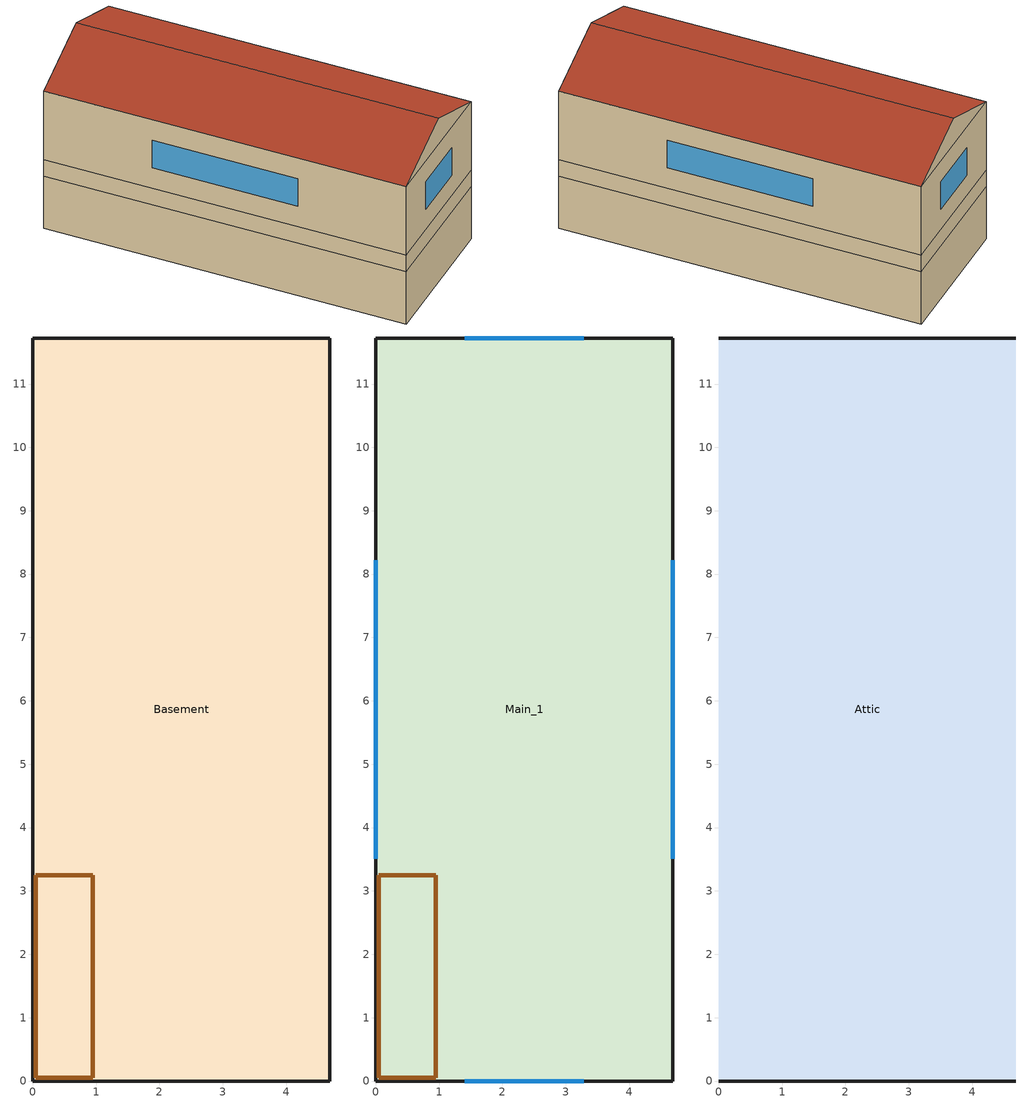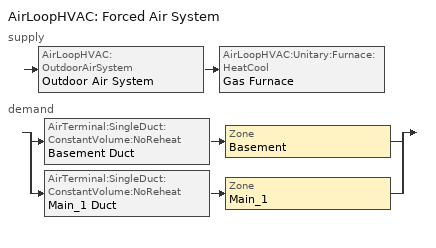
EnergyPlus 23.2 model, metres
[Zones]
Basement
 floor foundation (Bsmt_Slab_Con): 4.69,11.73 4.69,0 0,0 0,11.73 z-1.9
 wall outside (Bsmt_Wall_AG_Con): 0,11.73 0,0 4.69,0 4.69,11.73 0,11.73 z0:0.6
 wall foundation (Bsmt_Wall_Con): 0,11.73 0,0 4.69,0 4.69,11.73 0,11.73 z-1.9:0
 door inside (Int_Ceiling_Con): 0.05,3.25 0.05,0.05 0.95,0.05 0.95,3.25 z0.6
Main_1
 floor to Basement (Int_Floor_Con): 4.69,11.73 4.69,0 0,0 0,11.73 z0.6
 wall outside (Ext_Wall_Con): 0,11.73 0,0 4.69,0 4.69,11.73 0,11.73 z0.6:3.1
 window (South_Glz_Con): 1.4,0 3.29,0 z1.35:2.35
 window (North_Glz_Con): 3.29,11.73 1.4,11.73 z1.35:2.35
 window (East_Glz_Con): 4.69,3.51 4.69,8.22 z1.35:2.35
 window (West_Glz_Con): 0,8.22 0,3.51 z1.35:2.35
Attic
 floor to Main_1 (Attic_Floor_Con): 4.69,11.73 4.69,0 0,0 0,11.73 z3.1
 wall outside (Attic_Gable_Con): 2.35,0,4.05 0,0,3.1 4.69,0,3.1; 2.35,11.73,4.05 4.69,11.73,3.1 0,11.73,3.1
 roof outside (Attic_Roof_Con): 2.35,11.73,4.05 0,11.73,3.1 0,0,3.1 2.35,0,4.05; 2.35,0,4.05 4.69,0,3.1 4.69,11.73,3.1 2.35,11.73,4.05
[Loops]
AirLoopHVAC 'Forced Air System'
 supply: AirLoopHVAC:OutdoorAirSystem 'Outdoor Air System' > AirLoopHVAC:Unitary:Furnace:HeatCool 'Gas Furnace'
 demand: split
  | AirTerminal:SingleDuct:ConstantVolume:NoReheat 'Basement Duct' > Zone 'Basement'
  | AirTerminal:SingleDuct:ConstantVolume:NoReheat 'Main_1 Duct' > Zone 'Main_1'
[Building]
CZ6_T1_408_Montreal: 0, Suburbs, 0.001, 0.005, FullInteriorAndExterior, 50, 20
[Material]
exterior_finish: MediumSmooth, 0.0125, 0.114, 1467, 880, 0.9, 0.5, 0.7
OSB: Smooth, 0.0095, 0.106, 540, 1210, 0.9, 0.7, 0.7
interior_finish_walls: MediumSmooth, 0.0127, 0.16, 800, 1090, 0.9, 0.5, 0.7
insulation: MediumRough, 0.0302486, 0.0285, 265, 836.8, 0.9, 0.7, 0.7
Ceiling_Gypsum_Mat: MediumSmooth, 0.0127, 0.16, 800, 1090, 0.9, 0.2, 0.7
floor_covering: MediumRough, 0.0127, 0.06, 288, 1380, 0.9, 0.85, 0.7
Wood_subfloor_19mm_Mat: MediumRough, 0.019, 0.115, 800, 1380, 0.9, 0.85, 0.7
Ceiling_Batt_Mat: VeryRough, 0.6885, 0.05, 19, 960, 0.9, 0.7, 0.7
Gable_Mat: Smooth, 0.0159, 0.12, 544, 1210, 0.9, 0.5, 0.7
Asphalt_Mat: VeryRough, 0.0032, 1.15, 2330, 840, 0.9, 0.85, 0.7
Plywood_Mat: VeryRough, 0.0159, 0.12, 544, 1210, 0.9, 0.7, 0.7
Fdn_Footing_Mat: MediumRough, 0.4, 2.15, 2400, 900, 0.9, 0.7, 0.7
Bsmt_Wall_Con_Mat: MediumRough, 0.2, 2.15, 2400, 900, 0.9, 0.5, 0.7
Bsmt_Wall_Ins_Mat: Rough, 0.0826, 0.029, 28, 1450, 0.9, 0.5, 0.7
Bsmt_Slab_Con_Mat: MediumRough, 0.2, 2.15, 2400, 900, 0.9, 0.85, 0.7
Bsmt_Slab_Ins_Mat: Rough, 0.0495, 0.029, 28, 1450, 0.9, 0.5, 0.7
[Material:NoMass]
Batt_Insulation_Wood_Studs: MediumRough, 2.36, 0.9, 0.7, 0.7
[Construction]
Ext_Wall_Con: exterior_finish, insulation, OSB, Batt_Insulation_Wood_Studs, interior_finish_walls
Int_Ceiling_Con: floor_covering, Wood_subfloor_19mm_Mat, Floor_Air_Gap_Mat, Ceiling_Gypsum_Mat
Int_Floor_Con: Ceiling_Gypsum_Mat, Floor_Air_Gap_Mat, Wood_subfloor_19mm_Mat, floor_covering
Attic_Floor_Con: Ceiling_Gypsum_Mat, Ceiling_Batt_Mat
Attic_Gable_Con: Gable_Mat
Attic_Roof_Con: Asphalt_Mat, Plywood_Mat
Fdn_Footing_Con: Fdn_Footing_Mat
Bsmt_Wall_Con: Bsmt_Wall_Con_Mat
Bsmt_Wall_AG_Con: Bsmt_Wall_Con_Mat, Bsmt_Wall_Ins_Mat
Bsmt_Slab_Con: Bsmt_Slab_Ins_Mat, Bsmt_Slab_Con_Mat
South_Glz_Con: South_Glz_Mat
North_Glz_Con: North_Glz_Mat
East_Glz_Con: East_Glz_Mat
West_Glz_Con: West_Glz_Mat
[Material:AirGap]
Floor_Air_Gap_Mat: 0.16
[WindowMaterial:SimpleGlazingSystem]
South_Glz_Mat; North_Glz_Mat; East_Glz_Mat; West_Glz_Mat: 1.61, 0.6
[Zone]
Basement; Main_1: 0, 0, 0, 0, 1, , 2.5, 137.5, 55, , , Yes
Attic: 0, 0, 0, 0, 1, , 0.95, 26.06, 55, , , No
[SurfaceProperty:ExposedFoundationPerimeter]
Basement_Floor: TotalExposedPerimeter, 32.8329
[Foundation:Kiva]
KIVA_Fdn: , , , , Bsmt_Wall_Ins_Mat, 1.9, , , , , , 0, 0, Fdn_Footing_Con
[Foundation:Kiva:Settings]
1.73: 1842, 419, 0.9, 0.9, 0.03, 40, GroundWater, 10
[People]
Basement Occupant Gains: Basement, Occupancy Schedule G, Area/Person, , , 100, 0.3, autocalculate, Occupant Activity Level
Main_1 Occupant Gains: Main_1, Occupancy Schedule G, Area/Person, , , 25, 0.3, autocalculate, Occupant Activity Level
[Lights]
Basement Light Gains: Basement, Lighting Schedule G, Watts/Area, , 1, , 0, 0.72, 0.18, 0, GeneralLights, No
Main_1 Light Gains: Main_1, Lighting Schedule G, Watts/Area, , 1.25, , 0, 0.72, 0.18, 0, GeneralLights, No
[ElectricEquipment]
Basement Appliance Gains: Basement, Appliance Schedule G Basement, Watts/Area, , 1, , 0, 0.25, 0, GeneralAppliances
Main_1 Appliance Gains: Main_1, Appliance Schedule G Main_1, Watts/Area, , 5, , 0, 0.25, 0, GeneralAppliances
[Zone equipment]
Basement: Basement Duct
Main_1: Main_1 Duct
[AirTerminal:SingleDuct:ConstantVolume:NoReheat]
Basement Duct: Always ON, Basement Duct Inlet Node, Basement Inlet Node, 0.05899, , CurrentOccupancy
Main_1 Duct: Always ON, Main_1 Duct Inlet Node, Main_1 Inlet Node, 0.17698, , CurrentOccupancy
[AirLoopHVAC]
Forced Air System: , Furnace Avail List, 0.23597, Furnace Branches, , Air Loop Inlet Node, Zone Equip Outlet Node, Zone Equip Inlet Node, Air Loop Outlet Node
[AvailabilityManager:Scheduled]
Furnace Avail: Always ON
[Fan:OnOff]
Furnace Blower: Always ON, 0.7, 541.4, 0.23597, 0.9, 1, Blower Inlet Node, Cooling Coil Air Inlet Node
[Coil:Heating:Fuel]
Furnace Coil: Heating_Availability_Sch, NaturalGas, 0.95, 4689.1, Heating Coil Air Inlet Node, Air Loop Outlet Node
[Coil:Cooling:DX:SingleSpeed]
AC Cooling Coil: Cooling_Availability_Sch, 4586.7, 0.73, 3.904, 0.23597, 773.3, 934.4, Cooling Coil Air Inlet Node, Heating Coil Air Inlet Node, ACCoolingCAPFTemp, ACCoolingCAPFFF, ACCoolingEIRFTemp, ACCoolingEIRFFF, ACCoolingPLFFPLR, -25, , , , , Outdoor Air Inlet Node, AirCooled, 0.9, , , 0, , 10, , , , 2, , , , No
[AirLoopHVAC:Unitary:Furnace:HeatCool]
Gas Furnace: Always ON, Blower Inlet Node, Air Loop Outlet Node, Always OFF, 80, 0.23597, 0.10572, 0.10572, Main_1, Fan:OnOff, Furnace Blower, BlowThrough, Coil:Heating:Fuel, Furnace Coil, Coil:Cooling:DX:SingleSpeed, AC Cooling Coil, None
[AirLoopHVAC:OutdoorAirSystem]
Outdoor Air System: OA Controllers, OA Equipment
[HeatExchanger:AirToAir:SensibleAndLatent]
OA HRV: Always ON, 0.00666, 0.8, 0, 0.8, 0, 0.8, 0, 0.8, 0, HRV Supply Inlet Node, Outdoor Air Mixer Supply Inlet Node, HRV Exhaust Inlet Node, OA Relief Node, 0, No, Plate, ExhaustAirRecirculation, -3, 0.16, 0.0033, No
[Fan:ConstantVolume]
HRV Supply Fan: Daily Ventilation Operation Schedule, 0.7, 507.5, 0.00666, 0.9, 0, Outdoor Air Inlet Node, HRV Supply Inlet Node, General
HRV Exhaust Fan: Daily Ventilation Operation Schedule, 0.7, 507.5, 0.00666, 0.9, 0, HRV Exhaust Fan Inlet Node, HRV Exhaust Inlet Node, General
[OutdoorAir:Mixer]
OA Air Mixer: Blower Inlet Node, Outdoor Air Mixer Supply Inlet Node, HRV Exhaust Fan Inlet Node, Air Loop Inlet Node
[Controller:OutdoorAir]
OA Controller: HRV Exhaust Fan Inlet Node, Air Loop Inlet Node, Blower Inlet Node, Outdoor Air Inlet Node, 0.00666, 0.00666, NoEconomizer, , , , , , , NoLockout, FixedMinimum, Daily Ventilation Operation Schedule
[ZoneControl:Thermostat]
Main_1 Thermostat: Main_1, Thermostat Control Type, ThermostatSetpoint:DualSetpoint, Dual Setpoint
[ThermostatSetpoint:DualSetpoint]
Dual Setpoint: Heating Setpoint Schedule, Cooling Setpoint Schedule
[EnergyManagementSystem:Actuator]
Control_Main_1_WINDOWSOUTH: Glz_South_1; AirFlow Network Window/Door Opening; Venting Opening Factor
Control_Main_1_WINDOWNORTH: Glz_North_1; AirFlow Network Window/Door Opening; Venting Opening Factor
Control_Main_1_WINDOWEAST: Glz_East_1; AirFlow Network Window/Door Opening; Venting Opening Factor
Control_Main_1_WINDOWWEST: Glz_West_1; AirFlow Network Window/Door Opening; Venting Opening Factor
[EnergyManagementSystem:Sensor]
VentSched: VENT_AVAILABILITY_WIN_SCH; Schedule Value
VentSetpoint: VENT_SETPOINT_WIN_SCH; Schedule Value
OutdoorTemperature: ; Site Outdoor Air Drybulb Temperature
Main_1_Temperature: Main_1; Zone Air Temperature
[EnergyManagementSystem:Program]
InitTimers: SET WindowOpenTimer_Main_1 = 0.0; SET Control_Main_1_WINDOWSOUTH = 0.0; SET Control_Main_1_WINDOWNORTH = 0.0; SET Control_Main_1_WINDOWEAST = 0.0; SET Control_Main_1_WINDOWWEST = 0.0; SET NightLatchedState = 0.0; SET PreviousNightFlag = 0.0
NightOverride: IF (CurrentTime >= 23.0) || (CurrentTime < 8.0) THEN; SET NightOverrideFlag = 1.0; ELSE; SET NightOverrideFlag = 0.0; ENDIF
ResetTimerIfClosed: IF (Control_Main_1_WINDOWSOUTH == 0.0) && (Control_Main_1_WINDOWNORTH == 0.0) && (Control_Main_1_WINDOWEAST == 0.0) && (Control_Main_1_WINDOWWEST == 0.0) THEN; SET WindowOpenTimer_Main_1 = 0.0; ENDIF
UpdateOpenTimer: IF (Control_Main_1_WINDOWSOUTH > 0.0) || (Control_Main_1_WINDOWNORTH > 0.0) || (Control_Main_1_WINDOWEAST > 0.0) || (Control_Main_1_WINDOWWEST > 0.0) THEN; SET WindowOpenTimer_Main_1 = WindowOpenTimer_Main_1 + SystemTimeStep; ENDIF
WindowActuation_Main_1: SET VentSched = VentSched; SET VentSetpoint = VentSetpoint; SET Main_1_Temperature = Main_1_Temperature; SET OutdoorTemperature = OutdoorTemperature; SET Timer_Main_1 = WindowOpenTimer_Main_1; SET NightFlag = NightOverrideFlag; IF (NightFlag == 1.0) && (PreviousNightFlag == 0.0) THEN; IF (Main_1_Temperature > VentSetpoint) THEN; SET NightLatchedState = 1.0; ELSE; SET NightLatchedState = 0.0; ENDIF; ENDIF; SET PreviousNightFlag = NightFlag; IF (NightFlag == 1.0) THEN; SET Control_Main_1_WINDOWSOUTH = NightLatchedState; SET Control_Main_1_WINDOWNORTH = NightLatchedState; SET Control_Main_1_WINDOWEAST = NightLatchedState; SET Control_Main_1_WINDOWWEST = NightLatchedState; ELSEIF (Timer_Main_1 <= 2.0) && ((Control_Main_1_WINDOWSOUTH > 0.0) || (Control_Main_1_WINDOWNORTH > 0.0) || (Control_Main_1_WINDOWEAST > 0.0) || (Control_Main_1_WINDOWWEST > 0.0)) THEN; SET Control_Main_1_WINDOWSOUTH = Control_Main_1_WINDOWSOUTH; SET Control_Main_1_WINDOWNORTH = Control_Main_1_WINDOWNORTH; SET Control_Main_1_WINDOWEAST = Control_Main_1_WINDOWEAST; SET Control_Main_1_WINDOWWEST = Control_Main_1_WINDOWWEST; ELSEIF (VentSched == 1.0) && (OutdoorTemperature < Main_1_Temperature) && (Main_1_Temperature > VentSetpoint) THEN; SET Control_Main_1_WINDOWSOUTH = 1.0; SET Control_Main_1_WINDOWNORTH = 1.0; SET Control_Main_1_WINDOWEAST = 1.0; SET Control_Main_1_WINDOWWEST = 1.0; ELSE; SET Control_Main_1_WINDOWSOUTH = 0.0; SET Control_Main_1_WINDOWNORTH = 0.0; SET Control_Main_1_WINDOWEAST = 0.0; SET Control_Main_1_WINDOWWEST = 0.0; ENDIF
[EnergyManagementSystem:ProgramCallingManager]
InitializeEMS: BeginNewEnvironment; InitTimers
ManageWindowOperation: BeginTimestepBeforePredictor; ResetTimerIfClosed; UpdateOpenTimer; NightOverride; WindowActuation_Main_1
[EnergyManagementSystem:OutputVariable]
Main_1_WindowControl: Control_Main_1_WINDOWSOUTH; Averaged; ZoneTimestep
[Schedule:Constant]
Always ON; Daily Ventilation Operation Schedule: On/Off, 1
Always OFF: On/Off, 0
Heating Setpoint Schedule: Temperature, 21
Cooling Setpoint Schedule: Temperature, 99
Thermostat Control Type: Control Type, 4
[Schedule:Compact]
Occupant Activity Level: Any Number, Through: 12/31, For: AllDays, Until: 24:00, 108
Occupancy Schedule G: Fraction, Through: 12/31, For: Weekdays, Until: 07:00, 0.9, Until: 08:00, 0.7, Until: 09:00, 0.4, Until: 17:00, 0.3, Until: 18:00, 0.5, Until: 24:00, 0.9, For: Weekends, Until: 07:00, 0.9, Until: 08:00, 0.7, Until: 17:00, 0.5, Until: 18:00, 0.7, Until: 24:00, 0.9, For: WinterDesignDay, Until: 24:00, 0, For: SummerDesignDay, Until: 24:00, 0, For: AllOtherDays, Until: 24:00, 0
Lighting Schedule G: Fraction, Through: 12/31, For: Weekdays Weekends, Until: 01:00, 0.3, Until: 06:00, 0, Until: 07:00, 0.2, Until: 09:00, 0.5, Until: 19:00, 0, Until: 22:00, 0.9, Until: 23:00, 0.8, Until: 24:00, 0.6, For: WinterDesignDay, Until: 24:00, 0, For: SummerDesignDay, Until: 24:00, 0, For: AllOtherDays, Until: 24:00, 0
Appliance Schedule G Basement: Any Number, Through: 12/31, For: Weekdays Weekends, Until: 01:00, 0.3, Until: 07:00, 0.2, Until: 09:00, 0.8, Until: 16:00, 0.4, Until: 17:00, 0.5, Until: 18:00, 0.2, Until: 20:00, 0.9, Until: 21:00, 0.7, Until: 24:00, 0.5, For: WinterDesignDay, Until: 24:00, 0, For: SummerDesignDay, Until: 24:00, 7.27, For: AllOtherDays, Until: 24:00, 0
Appliance Schedule G Main_1: Any Number, Through: 12/31, For: Weekdays Weekends, Until: 01:00, 0.3, Until: 07:00, 0.2, Until: 09:00, 0.8, Until: 16:00, 0.4, Until: 17:00, 0.5, Until: 18:00, 0.2, Until: 20:00, 0.9, Until: 21:00, 0.7, Until: 24:00, 0.5, For: WinterDesignDay, Until: 24:00, 0, For: SummerDesignDay, Until: 24:00, 1.71, For: AllOtherDays, Until: 24:00, 0
Cooling_Availability_Sch: On/Off, Through: 04/30, For: WinterDesignDay, Until: 24:00, 0, For: AllOtherDays, Until: 24:00, 0, Through: 09/30, For: SummerDesignDay, Until: 24:00, 1, For: Allotherdays, Until: 24:00, 1, Through: 12/31, For: AllDays, Until: 24:00, 0
Heating_Availability_Sch: On/Off, Through: 04/30, For: WinterDesignDay, Until: 24:00, 1, For: AllOtherDays, Until: 24:00, 1, Through: 09/30, For: SummerDesignDay, Until: 24:00, 0, For: Allotherdays, Until: 24:00, 0, Through: 12/31, For: AllDays, Until: 24:00, 1
Vent_Availability_Win_Sch: On/Off, Through: 04/30, For: WinterDesignDay, Until: 24:00, 1, For: AllOtherDays, Until: 24:00, 1, Through: 09/30, For: SummerDesignDay, Until: 24:00, 0, For: Allotherdays, Until: 24:00, 1, Through: 12/31, For: AllDays, Until: 24:00, 1
Vent_SetPoint_Win_Sch: Temperature, Through: 04/30, For: WinterDesignDay, Until: 24:00, 28, For: Allotherdays, Until: 24:00, 28, Through: 09/30, For: SummerDesignDay, Until: 24:00, 99, For: Allotherdays, Until: 7:00, 22, Until: 20:00, 22, Until: 24:00, 22, Through: 12/31, For: AllDays, Until: 24:00, 28
[Curve:Biquadratic]
ACCoolingCAPFTemp: 1.5509, -0.07505, 0.0031, 0.0024, -0.00005, -0.00043, 0, 50, 0, 50, 0, 5, Temperature, Temperature, Dimensionless
ACCoolingEIRFTemp: -0.30428, 0.11805, -0.00342, -0.00626, 0.0007, -0.00047, 0, 50, 0, 50, 0, 5, Temperature, Temperature, Dimensionless
[Curve:Quadratic]
ACCoolingCAPFFF: 0.718605, 0.4101, -0.128705, 0, 1.5, 0, 2, Dimensionless, Dimensionless
ACCoolingEIRFFF: 1.323, -0.477711, 0.154712, 0, 1.5, 0, 2, Dimensionless, Dimensionless
ACCoolingPLFFPLR: 0.9, 0.1, 0, 0, 1
[AirflowNetwork:MultiZone:SpecifiedFlowRate]
Attic Infiltration Flow: 0.00362, VolumetricFlow
[AirflowNetwork:MultiZone:Surface:EffectiveLeakageArea]
Attic Leakage Area: 0.0025, 1, 4, 0.65
E-W_ELA_Bsmt: 0.00216, 0.611, 10, 0.67
N-S_ELA_Bsmt: 0.00087, 0.611, 10, 0.67
E-W_ELA: 0.00902, 0.611, 10, 0.67
N-S_ELA: 0.00361, 0.611, 10, 0.67
[AirflowNetwork:MultiZone:Surface]
Attic_Gable_1: Attic Infiltration Flow, , 1, Constant
Attic_Gable_2: Attic Leakage Area, , 1, Constant
Basement_Wall_5; Basement_Wall_7: E-W_ELA_Bsmt, , 1
Basement_Wall_6: N-S_ELA_Bsmt, , 1
Main_1_Wall_1; Main_1_Wall_3: E-W_ELA, , 1
Main_1_Wall_2; Main_1_Wall_4: N-S_ELA, , 1
Main_1-Basement_Opening: HrOpen, , 1, Constant
Glz_South_1; Glz_North_1; Glz_East_1; Glz_West_1: AFN Window Opening, , 1, ZoneLevel
[AirFlowNetwork:SimulationControl]
AFN Control: MultizoneWithoutDistribution, SurfaceAverageCalculation, OpeningHeight, LowRise, 2000, LinearInitializationMethod, 0.00001, 0.000001, -0.7, 0, 0.4, No, SkylineLU, No, No
[AirFlowNetwork:MultiZone:Zone]
Basement; Main_1: NoVent, , , , 100, , 300000, , Standard
Attic: Constant, , , , 100, , 300000, , Standard
[AirflowNetwork:MultiZone:Component:HorizontalOpening]
HrOpen: 0.001, 0.67, 38, 0.6
[AirflowNetwork:MultiZone:Component:SimpleOpening]
AFN Window Opening: 0.001, 0.65, 0.0001, 0.24
